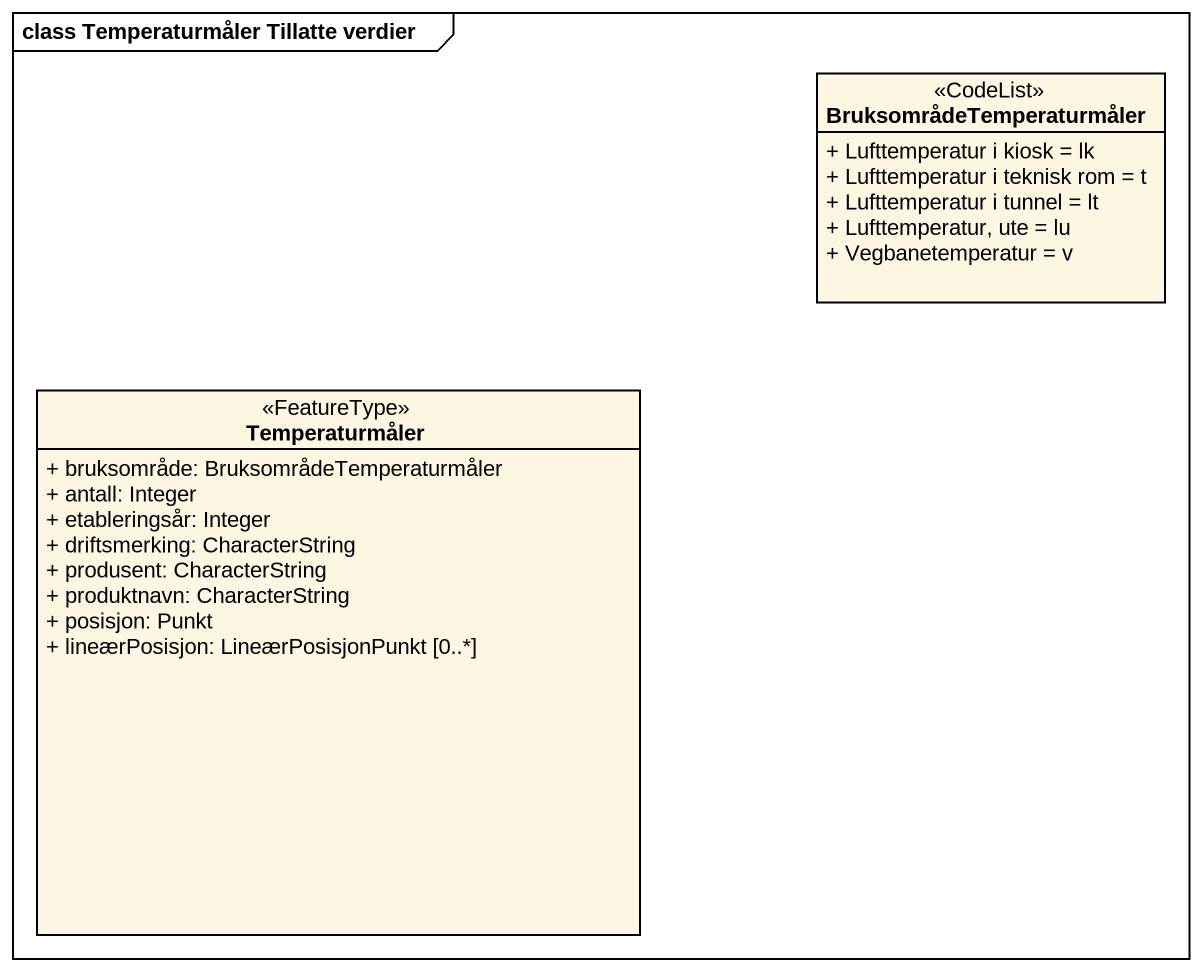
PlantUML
@startuml
mainframe class Temperaturmåler Tillatte verdier
hide circle
hide empty members
skinparam classAttributeIconSize 0
class BruksområdeTemperaturmåler <<CodeList>> {
  + Lufttemperatur i kiosk = lk
  + Lufttemperatur i teknisk rom = t
  + Lufttemperatur i tunnel = lt
  + Lufttemperatur, ute = lu
  + Vegbanetemperatur = v
}
class Temperaturmåler <<FeatureType>> {
  + bruksområde: BruksområdeTemperaturmåler
  + antall: Integer
  + etableringsår: Integer
  + driftsmerking: CharacterString
  + produsent: CharacterString
  + produktnavn: CharacterString
  + posisjon: Punkt
  + lineærPosisjon: LineærPosisjonPunkt [0..*]
}
@enduml
